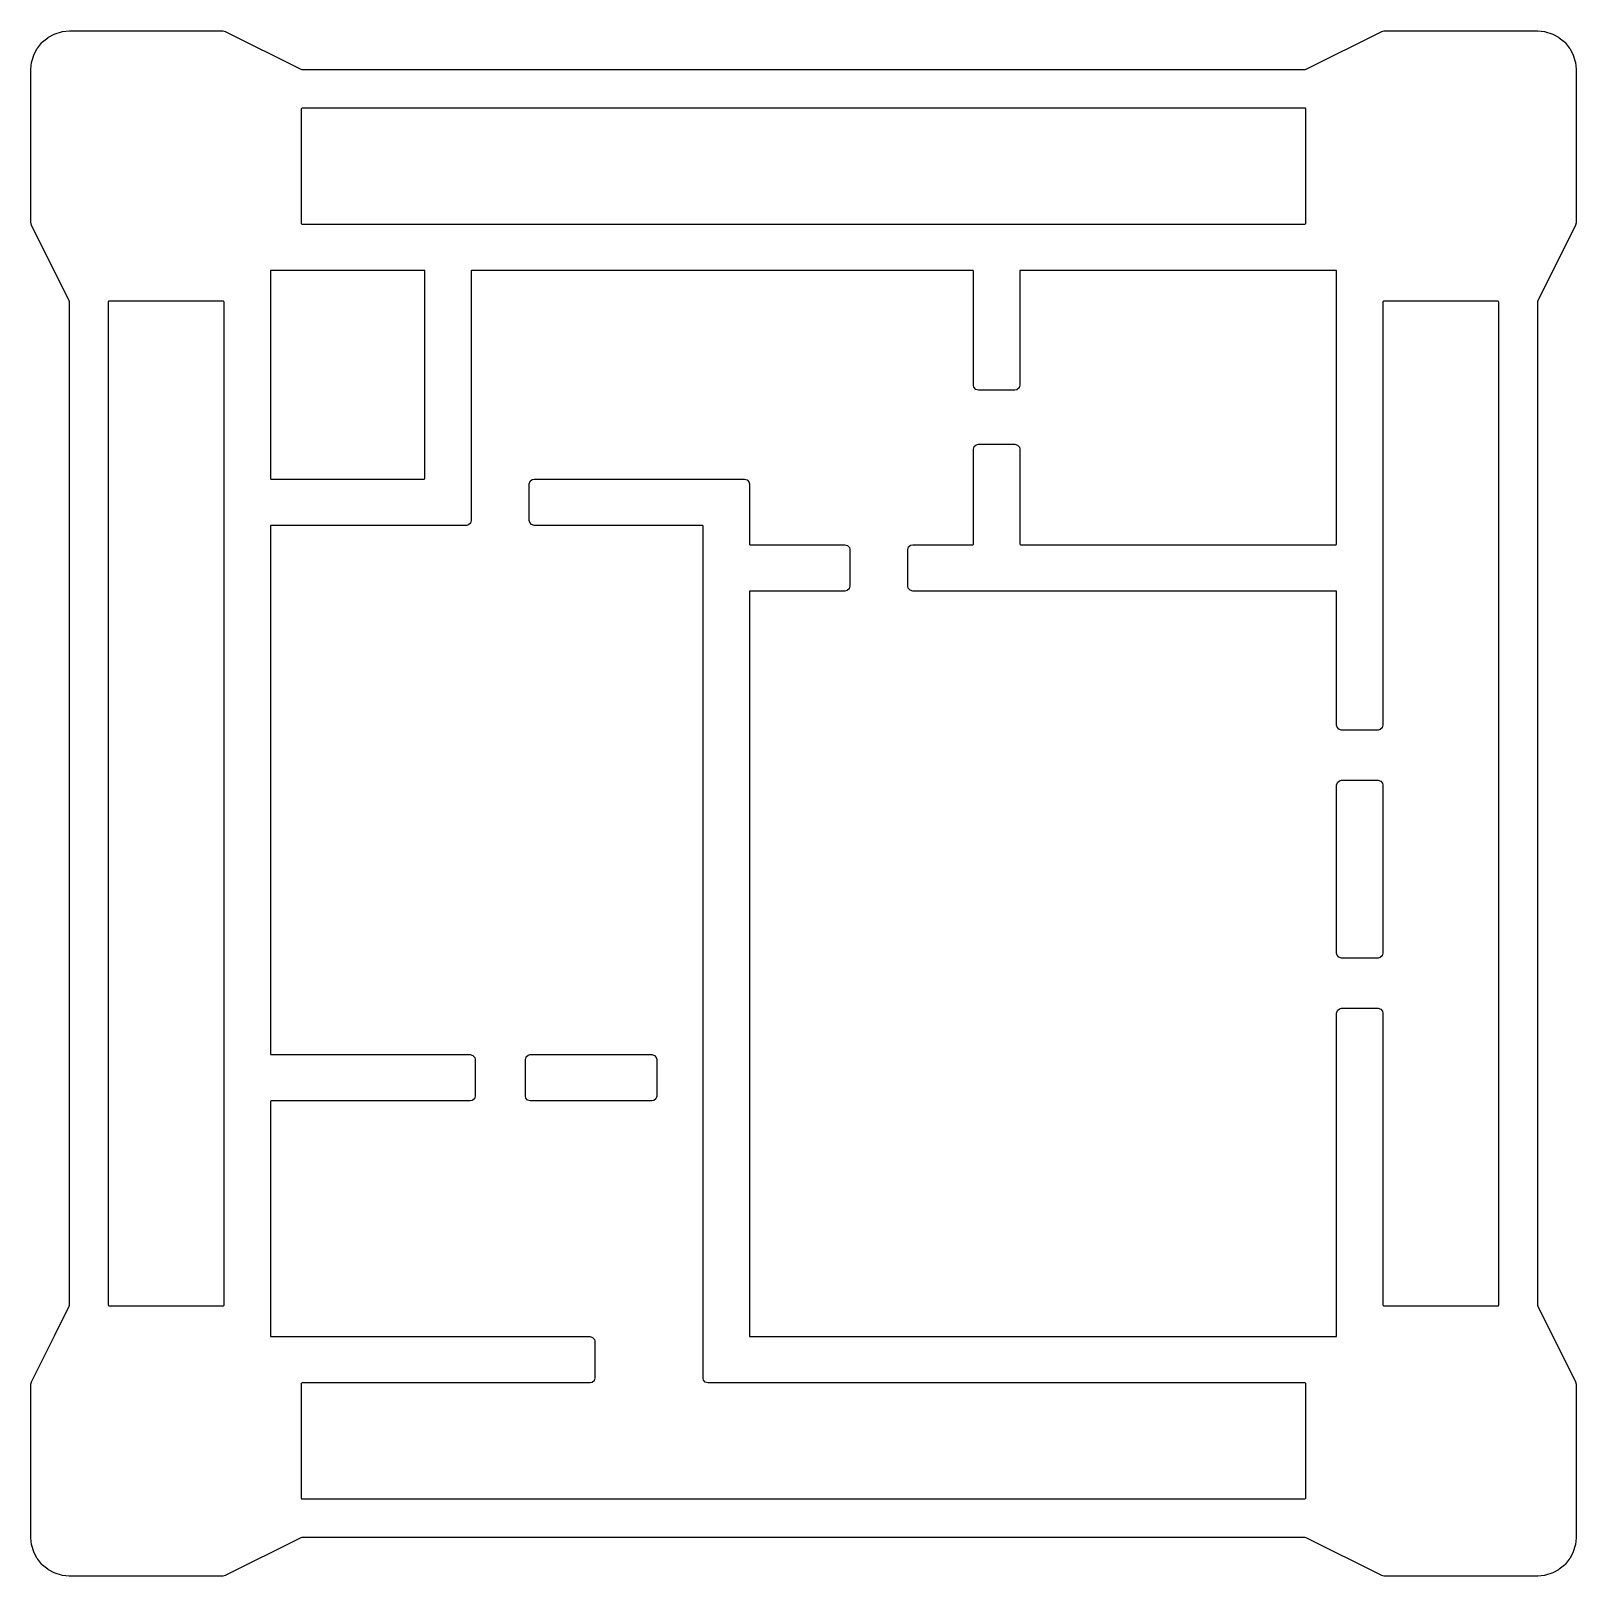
# Model space of a CAD drawing. Extents: x 0 to 40, y 0 to 40.
import ezdxf

# ---------------------------------------------------------------- set-up
doc = ezdxf.new("R2010")
doc.units = 0
doc.layers.add('BLACK', color=7, linetype='CONTINUOUS')

msp = doc.modelspace()

# ---------------------------------------------------------------- linework, layer by layer
at = {"layer": 'BLACK', "linetype": 'CONTINUOUS'}
for p, q in [((0.994867, 39.9994), (1.00716, 40)), ((1.00716, 40), (4.97121, 40)), ((4.97121, 40), (5.02763, 39.9867)), ((34.9724, 39.9867), (35.0288, 40)), ((35.0288, 40), (38.9938, 40)), ((38.9938, 40), (39.0062, 39.9994)), ((0.176404, 39.5652), (0.28502, 39.6975)), ((0.28502, 39.6975), (0.302485, 39.715)), ((0.302485, 39.715), (0.434834, 39.8236)), ((0.434834, 39.8236), (0.455372, 39.8373)), ((0.455372, 39.8373), (0.606371, 39.918)), ((0.606371, 39.918), (0.629191, 39.9275)), ((0.629191, 39.9275), (0.793007, 39.9772)), ((0.793007, 39.9772), (0.817295, 39.982)), ((0.817295, 39.982), (0.994867, 39.9994)), ((5.02763, 39.9867), (6.98686, 39.0056)), ((33.0131, 39.0056), (34.9724, 39.9867)), ((39.0062, 39.9994), (39.1828, 39.982)), ((39.1828, 39.982), (39.207, 39.9772)), ((39.207, 39.9772), (39.3709, 39.9275)), ((39.3709, 39.9275), (39.3937, 39.918)), ((39.3937, 39.918), (39.5447, 39.8373)), ((39.5447, 39.8373), (39.5652, 39.8235)), ((39.5652, 39.8235), (39.6976, 39.7149)), ((39.6976, 39.7149), (39.7151, 39.6974)), ((39.7151, 39.6974), (39.8237, 39.5651)), ((0.017998, 39.1827), (0.022816, 39.207)), ((0.022816, 39.207), (0.072518, 39.3708)), ((0.072518, 39.3708), (0.081971, 39.3936)), ((0.081971, 39.3936), (0.162681, 39.5446)), ((0.162681, 39.5446), (0.176404, 39.5652)), ((39.8237, 39.5651), (39.8374, 39.5445)), ((39.8374, 39.5445), (39.9181, 39.3935)), ((39.9181, 39.3935), (39.9275, 39.3707)), ((39.9275, 39.3707), (39.9772, 39.2068)), ((39.9772, 39.2068), (39.982, 39.1826)), ((0, 38.9938), (0.000607, 39.0062)), ((0, 35.0297), (0, 38.9938)), ((0.000607, 39.0062), (0.017998, 39.1827)), ((6.98686, 39.0056), (7.01469, 38.999)), ((7.01469, 38.999), (32.9853, 38.999)), ((32.9853, 38.999), (33.0131, 39.0056)), ((39.982, 39.1826), (39.9994, 39.0062)), ((39.9994, 39.0062), (40, 38.9938)), ((40, 38.9938), (40, 35.0297)), ((7.01811, 38), (7.00288, 37.9955)), ((32.9865, 38), (7.01811, 38)), ((32.9941, 37.9983), (32.9865, 38)), ((7.00167, 37.9941), (7, 37.9865)), ((7, 37.9865), (7, 35.0181)), ((7.00288, 37.9955), (7.00167, 37.9941)), ((32.9955, 37.9971), (32.9941, 37.9983)), ((33, 37.9819), (32.9955, 37.9971)), ((33, 35.0135), (33, 37.9819)), ((0.002745, 35.0181), (0, 35.0297)), ((0.013302, 34.9734), (0.002745, 35.0181)), ((0.99344, 33.0131), (0.013302, 34.9734)), ((7, 35.0181), (7.00447, 35.0029)), ((7.00447, 35.0029), (7.00587, 35.0017)), ((7.00587, 35.0017), (7.01355, 35)), ((7.01355, 35), (32.9819, 35)), ((32.9819, 35), (32.9971, 35.0045)), ((32.9971, 35.0045), (32.9983, 35.0059)), ((32.9983, 35.0059), (33, 35.0135)), ((39.9867, 34.9734), (39.0066, 33.0131)), ((40, 35.0297), (39.9867, 34.9734)), ((6.20167, 33.7941), (6.2, 33.7865)), ((6.2, 33.7865), (6.2, 28.4181)), ((6.20288, 33.7955), (6.20167, 33.7941)), ((6.21812, 33.8), (6.20288, 33.7955)), ((10.1865, 33.8), (6.21812, 33.8)), ((10.1941, 33.7983), (10.1865, 33.8)), ((10.1955, 33.7971), (10.1941, 33.7983)), ((10.2, 33.7819), (10.1955, 33.7971)), ((10.2, 28.4135), (10.2, 33.7819)), ((11.4017, 33.7941), (11.4, 33.7865)), ((11.4, 33.7865), (11.4, 27.326)), ((11.4029, 33.7955), (11.4017, 33.7941)), ((11.4181, 33.8), (11.4029, 33.7955)), ((24.3865, 33.8), (11.4181, 33.8)), ((24.3941, 33.7983), (24.3865, 33.8)), ((24.3955, 33.7971), (24.3941, 33.7983)), ((24.4, 33.7819), (24.3955, 33.7971)), ((24.4, 30.826), (24.4, 33.7819)), ((25.6017, 33.7941), (25.6, 33.7865)), ((25.6, 33.7865), (25.6, 30.826)), ((25.6029, 33.7955), (25.6017, 33.7941)), ((25.6181, 33.8), (25.6029, 33.7955)), ((33.7865, 33.8), (25.6181, 33.8)), ((33.7941, 33.7983), (33.7865, 33.8)), ((33.7955, 33.7971), (33.7941, 33.7983)), ((33.8, 33.7819), (33.7955, 33.7971)), ((33.8, 26.7135), (33.8, 33.7819)), ((1, 32.9853), (0.99344, 33.0131)), ((1, 7.01467), (1, 32.9853)), ((2.00167, 32.9941), (2, 32.9865)), ((2, 32.9865), (2, 7.01811)), ((2.00288, 32.9955), (2.00167, 32.9941)), ((2.01811, 33), (2.00288, 32.9955)), ((4.98645, 33), (2.01811, 33)), ((4.99413, 32.9983), (4.98645, 33)), ((4.99552, 32.9971), (4.99413, 32.9983)), ((5, 32.9819), (4.99552, 32.9971)), ((5, 7.01355), (5, 32.9819)), ((35.0017, 32.9941), (35, 32.9865)), ((35, 32.9865), (35, 22.026)), ((35.0029, 32.9955), (35.0017, 32.9941)), ((35.0181, 33), (35.0029, 32.9955)), ((37.9865, 33), (35.0181, 33)), ((37.9941, 32.9983), (37.9865, 33)), ((37.9955, 32.9971), (37.9941, 32.9983)), ((38, 32.9819), (37.9955, 32.9971)), ((38, 7.01355), (38, 32.9819)), ((39.0066, 33.0131), (39, 32.9853)), ((39, 32.9853), (39, 7.01467)), ((24.4114, 30.7737), (24.4, 30.826)), ((25.6, 30.826), (25.58, 30.7579)), ((24.4579, 30.72), (24.4114, 30.7737)), ((24.526, 30.7), (24.4579, 30.72)), ((25.474, 30.7), (24.526, 30.7)), ((25.5263, 30.7114), (25.474, 30.7)), ((25.58, 30.7579), (25.5263, 30.7114)), ((24.4, 29.174), (24.42, 29.2421)), ((24.42, 29.2421), (24.4737, 29.2886)), ((24.4737, 29.2886), (24.526, 29.3)), ((24.526, 29.3), (25.474, 29.3)), ((25.474, 29.3), (25.5421, 29.28)), ((25.5421, 29.28), (25.5886, 29.2263)), ((25.5886, 29.2263), (25.6, 29.174)), ((24.4, 26.7135), (24.4, 29.174)), ((25.6, 29.174), (25.6, 26.7181)), ((6.2, 28.4181), (6.20447, 28.4029)), ((6.20447, 28.4029), (6.20586, 28.4017)), ((6.20586, 28.4017), (6.21355, 28.4)), ((10.1819, 28.4), (10.1971, 28.4045)), ((10.1971, 28.4045), (10.1983, 28.4059)), ((10.1983, 28.4059), (10.2, 28.4135)), ((6.21355, 28.4), (10.1819, 28.4)), ((12.9, 28.274), (12.92, 28.3421)), ((12.9, 27.326), (12.9, 28.274)), ((12.92, 28.3421), (12.9737, 28.3886)), ((12.9737, 28.3886), (13.026, 28.4)), ((13.026, 28.4), (18.474, 28.4)), ((18.474, 28.4), (18.5421, 28.38)), ((18.5421, 28.38), (18.5886, 28.3263)), ((18.5886, 28.3263), (18.6, 28.274)), ((18.6, 28.274), (18.6, 26.7181)), ((6.21812, 27.2), (6.20288, 27.1955)), ((11.274, 27.2), (6.21812, 27.2)), ((11.3263, 27.2114), (11.274, 27.2)), ((11.38, 27.2579), (11.3263, 27.2114)), ((11.4, 27.326), (11.38, 27.2579)), ((12.9114, 27.2737), (12.9, 27.326)), ((12.9579, 27.22), (12.9114, 27.2737)), ((13.026, 27.2), (12.9579, 27.22)), ((17.3865, 27.2), (13.026, 27.2)), ((17.3941, 27.1983), (17.3865, 27.2)), ((6.20167, 27.1941), (6.2, 27.1865)), ((6.2, 27.1865), (6.2, 13.5181)), ((6.20288, 27.1955), (6.20167, 27.1941)), ((17.3955, 27.1971), (17.3941, 27.1983)), ((17.4, 27.1819), (17.3955, 27.1971)), ((17.4, 5.126), (17.4, 27.1819)), ((18.6, 26.7181), (18.6045, 26.7029)), ((18.6045, 26.7029), (18.6059, 26.7017)), ((18.6059, 26.7017), (18.6135, 26.7)), ((18.6135, 26.7), (21.074, 26.7)), ((21.074, 26.7), (21.1421, 26.68)), ((21.1421, 26.68), (21.1886, 26.6263)), ((21.1886, 26.6263), (21.2, 26.574)), ((21.2, 26.574), (21.2, 25.626)), ((22.7, 26.574), (22.72, 26.6421)), ((22.7, 25.626), (22.7, 26.574)), ((22.72, 26.6421), (22.7737, 26.6886)), ((22.7737, 26.6886), (22.826, 26.7)), ((22.826, 26.7), (24.3819, 26.7)), ((24.3819, 26.7), (24.3971, 26.7045)), ((24.3971, 26.7045), (24.3983, 26.7059)), ((24.3983, 26.7059), (24.4, 26.7135)), ((25.6, 26.7181), (25.6045, 26.7029)), ((25.6045, 26.7029), (25.6059, 26.7017)), ((25.6059, 26.7017), (25.6135, 26.7)), ((25.6135, 26.7), (33.7819, 26.7)), ((33.7819, 26.7), (33.7971, 26.7045)), ((33.7971, 26.7045), (33.7983, 26.7059)), ((33.7983, 26.7059), (33.8, 26.7135)), ((21.2, 25.626), (21.18, 25.5579)), ((22.7114, 25.5737), (22.7, 25.626)), ((18.6017, 25.4941), (18.6, 25.4865)), ((18.6, 25.4865), (18.6, 6.21812)), ((18.6029, 25.4955), (18.6017, 25.4941)), ((18.6181, 25.5), (18.6029, 25.4955)), ((21.074, 25.5), (18.6181, 25.5)), ((21.1263, 25.5114), (21.074, 25.5)), ((21.18, 25.5579), (21.1263, 25.5114)), ((22.7579, 25.52), (22.7114, 25.5737)), ((22.826, 25.5), (22.7579, 25.52)), ((33.7865, 25.5), (22.826, 25.5)), ((33.7941, 25.4983), (33.7865, 25.5)), ((33.7955, 25.4971), (33.7941, 25.4983)), ((33.8, 25.4819), (33.7955, 25.4971)), ((33.8, 22.026), (33.8, 25.4819)), ((33.8114, 21.9737), (33.8, 22.026)), ((35, 22.026), (34.98, 21.9579)), ((33.8579, 21.92), (33.8114, 21.9737)), ((33.926, 21.9), (33.8579, 21.92)), ((34.874, 21.9), (33.926, 21.9)), ((34.9263, 21.9114), (34.874, 21.9)), ((34.98, 21.9579), (34.9263, 21.9114)), ((33.8, 20.474), (33.82, 20.5421)), ((33.8, 16.126), (33.8, 20.474)), ((33.82, 20.5421), (33.8737, 20.5886)), ((33.8737, 20.5886), (33.926, 20.6)), ((33.926, 20.6), (34.874, 20.6)), ((34.874, 20.6), (34.9421, 20.58)), ((34.9421, 20.58), (34.9886, 20.5263)), ((34.9886, 20.5263), (35, 20.474)), ((35, 20.474), (35, 16.126)), ((33.8114, 16.0737), (33.8, 16.126)), ((33.8579, 16.02), (33.8114, 16.0737)), ((33.926, 16), (33.8579, 16.02)), ((34.874, 16), (33.926, 16)), ((34.9263, 16.0114), (34.874, 16)), ((34.98, 16.0579), (34.9263, 16.0114)), ((35, 16.126), (34.98, 16.0579)), ((33.8, 14.574), (33.82, 14.6421)), ((33.8, 6.21355), (33.8, 14.574)), ((33.82, 14.6421), (33.8737, 14.6886)), ((33.8737, 14.6886), (33.926, 14.7)), ((33.926, 14.7), (34.874, 14.7)), ((34.874, 14.7), (34.9421, 14.68)), ((34.9421, 14.68), (34.9886, 14.6263)), ((34.9886, 14.6263), (35, 14.574)), ((35, 14.574), (35, 7.01811)), ((6.2, 13.5181), (6.20447, 13.5029)), ((6.20447, 13.5029), (6.20586, 13.5017)), ((6.20586, 13.5017), (6.21355, 13.5)), ((6.21355, 13.5), (11.374, 13.5)), ((11.374, 13.5), (11.4421, 13.48)), ((11.4421, 13.48), (11.4886, 13.4263)), ((11.4886, 13.4263), (11.5, 13.374)), ((11.5, 13.374), (11.5, 12.426)), ((12.8, 13.374), (12.82, 13.4421)), ((12.8, 12.426), (12.8, 13.374)), ((12.82, 13.4421), (12.8737, 13.4886)), ((12.8737, 13.4886), (12.926, 13.5)), ((12.926, 13.5), (16.074, 13.5)), ((16.074, 13.5), (16.1421, 13.48)), ((16.1421, 13.48), (16.1886, 13.4263)), ((16.1886, 13.4263), (16.2, 13.374)), ((16.2, 13.374), (16.2, 12.426)), ((11.5, 12.426), (11.48, 12.3579)), ((12.8114, 12.3737), (12.8, 12.426)), ((16.2, 12.426), (16.18, 12.3579)), ((6.20167, 12.2941), (6.2, 12.2865)), ((6.2, 12.2865), (6.2, 6.21812)), ((6.20288, 12.2955), (6.20167, 12.2941)), ((6.21812, 12.3), (6.20288, 12.2955)), ((11.374, 12.3), (6.21812, 12.3)), ((11.4263, 12.3114), (11.374, 12.3)), ((11.48, 12.3579), (11.4263, 12.3114)), ((12.8579, 12.32), (12.8114, 12.3737)), ((12.926, 12.3), (12.8579, 12.32)), ((16.074, 12.3), (12.926, 12.3)), ((16.1263, 12.3114), (16.074, 12.3)), ((16.18, 12.3579), (16.1263, 12.3114)), ((0.609057, 6.21812), (0.99344, 6.98688)), ((0.99344, 6.98688), (1, 7.01467)), ((2, 7.01811), (2.00447, 7.00288)), ((2.00447, 7.00288), (2.00587, 7.00167)), ((2.00587, 7.00167), (2.01355, 7)), ((2.01355, 7), (4.98189, 7)), ((4.98189, 7), (4.99712, 7.00447)), ((4.99712, 7.00447), (4.99833, 7.00587)), ((4.99833, 7.00587), (5, 7.01355)), ((35, 7.01811), (35.0045, 7.00288)), ((35.0045, 7.00288), (35.0059, 7.00167)), ((35.0059, 7.00167), (35.0135, 7)), ((35.0135, 7), (37.9819, 7)), ((37.9819, 7), (37.9971, 7.00447)), ((37.9971, 7.00447), (37.9983, 7.00587)), ((37.9983, 7.00587), (38, 7.01355)), ((39, 7.01467), (39.0066, 6.98688)), ((39.0066, 6.98688), (39.9867, 5.0266)), ((0.013302, 5.0266), (0.609057, 6.21812)), ((6.2, 6.21812), (6.20447, 6.20288)), ((6.20447, 6.20288), (6.20586, 6.20167)), ((6.20586, 6.20167), (6.21355, 6.2)), ((6.21355, 6.2), (14.474, 6.2)), ((14.474, 6.2), (14.5421, 6.18)), ((14.5421, 6.18), (14.5886, 6.12634)), ((14.5886, 6.12634), (14.6, 6.074)), ((14.6, 6.074), (14.6, 5.126)), ((18.6, 6.21812), (18.6045, 6.20288)), ((18.6045, 6.20288), (18.6059, 6.20167)), ((18.6059, 6.20167), (18.6135, 6.2)), ((18.6135, 6.2), (33.7819, 6.2)), ((33.7819, 6.2), (33.7971, 6.20447)), ((33.7971, 6.20447), (33.7983, 6.20586)), ((33.7983, 6.20586), (33.8, 6.21355)), ((0, 4.97025), (0.013302, 5.0266)), ((0, 1.00619), (0, 4.97025)), ((7.00167, 4.99413), (7, 4.98645)), ((7, 4.98645), (7, 2.01811)), ((7.00288, 4.99552), (7.00167, 4.99413)), ((7.01811, 5), (7.00288, 4.99552)), ((14.474, 5), (7.01811, 5)), ((14.5263, 5.01139), (14.474, 5)), ((14.58, 5.05788), (14.5263, 5.01139)), ((14.6, 5.126), (14.58, 5.05788)), ((17.4114, 5.07366), (17.4, 5.126)), ((17.4579, 5.02), (17.4114, 5.07366)), ((17.526, 5), (17.4579, 5.02)), ((32.9865, 5), (17.526, 5)), ((32.9941, 4.99833), (32.9865, 5)), ((32.9955, 4.99712), (32.9941, 4.99833)), ((33, 4.98189), (32.9955, 4.99712)), ((33, 2.01355), (33, 4.98189)), ((39.9867, 5.0266), (40, 4.97025)), ((40, 4.97025), (40, 1.00619)), ((7, 2.01811), (7.00447, 2.00288)), ((7.00447, 2.00288), (7.00587, 2.00167)), ((7.00587, 2.00167), (7.01355, 2)), ((7.01355, 2), (32.9819, 2)), ((32.9819, 2), (32.9971, 2.00447)), ((32.9971, 2.00447), (32.9983, 2.00587)), ((32.9983, 2.00587), (33, 2.01355)), ((0.000607, 0.993837), (0, 1.00619)), ((0.017998, 0.817263), (0.000607, 0.993837)), ((0.022816, 0.793037), (0.017998, 0.817263)), ((6.98688, 0.99344), (5.0266, 0.013302)), ((7.01467, 1), (6.98688, 0.99344)), ((32.9853, 1), (7.01467, 1)), ((33.0131, 0.99344), (32.9853, 1)), ((34.9734, 0.013302), (33.0131, 0.99344)), ((39.982, 0.817263), (39.9772, 0.793037)), ((39.9994, 0.993837), (39.982, 0.817263)), ((40, 1.00619), (39.9994, 0.993837)), ((0.072518, 0.629191), (0.022816, 0.793037)), ((0.081971, 0.606371), (0.072518, 0.629191)), ((0.162681, 0.455372), (0.081971, 0.606371)), ((0.176404, 0.434834), (0.162681, 0.455372)), ((0.28502, 0.302485), (0.176404, 0.434834)), ((39.8236, 0.434834), (39.715, 0.302485)), ((39.8373, 0.455372), (39.8236, 0.434834)), ((39.918, 0.606371), (39.8373, 0.455372)), ((39.9275, 0.629191), (39.918, 0.606371)), ((39.9772, 0.793037), (39.9275, 0.629191)), ((0.302485, 0.28502), (0.28502, 0.302485)), ((0.434834, 0.176404), (0.302485, 0.28502)), ((0.455372, 0.162681), (0.434834, 0.176404)), ((0.606371, 0.081971), (0.455372, 0.162681)), ((0.629191, 0.072518), (0.606371, 0.081971)), ((0.793037, 0.022816), (0.629191, 0.072518)), ((0.817263, 0.017998), (0.793037, 0.022816)), ((0.993837, 0.000607), (0.817263, 0.017998)), ((1.00619, 0), (0.993837, 0.000607)), ((4.97025, 0), (1.00619, 0)), ((5.0266, 0.013302), (4.97025, 0)), ((35.0297, 0), (34.9734, 0.013302)), ((38.9938, 0), (35.0297, 0)), ((39.0062, 0.000607), (38.9938, 0)), ((39.1827, 0.017998), (39.0062, 0.000607)), ((39.207, 0.022816), (39.1827, 0.017998)), ((39.3708, 0.072518), (39.207, 0.022816)), ((39.3936, 0.081971), (39.3708, 0.072518)), ((39.5446, 0.162681), (39.3936, 0.081971)), ((39.5652, 0.176404), (39.5446, 0.162681)), ((39.6975, 0.28502), (39.5652, 0.176404)), ((39.715, 0.302485), (39.6975, 0.28502))]:
    msp.add_line(p, q, dxfattribs=at)

doc.saveas('drawing.dxf')
